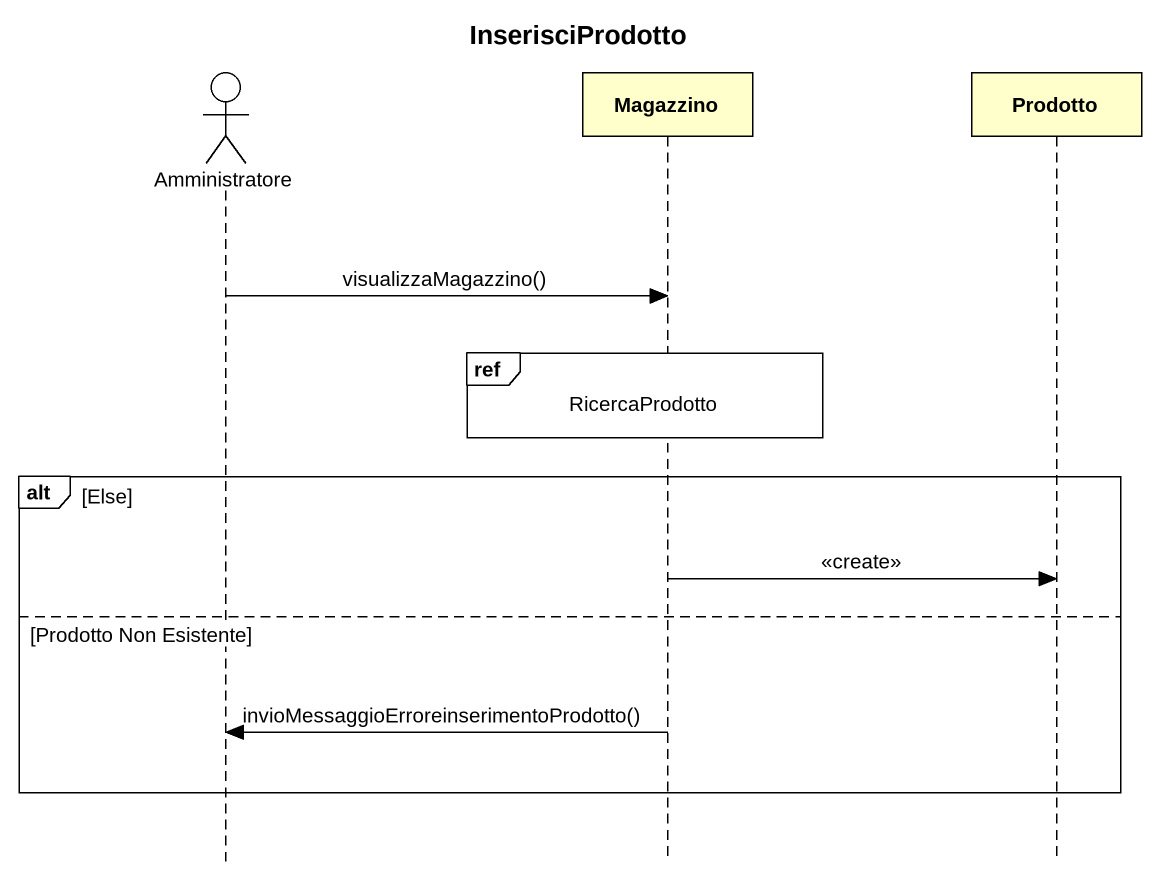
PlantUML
@startuml
title InserisciProdotto
hide footbox
actor Amministratore
participant Magazzino
participant Prodotto

Amministratore -> Magazzino : visualizzaMagazzino()
ref over Magazzino : RicercaProdotto
alt Else
  Magazzino -> Prodotto : <<create>>
else Prodotto Non Esistente
  Magazzino -> Amministratore : invioMessaggioErroreinserimentoProdotto()
end
@enduml
